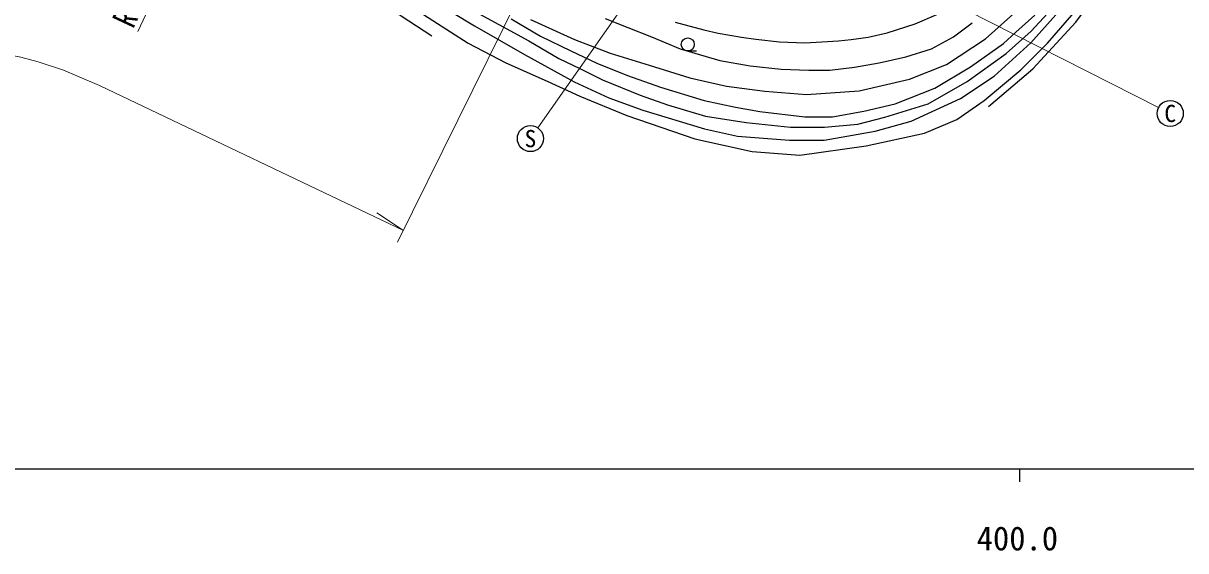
# Model space of a CAD drawing. Units: millimetres, scale not verified. Extents: x 40000 to 680000, y 20000 to 380000.
# Drawn here: x 391718 to 480736, y 198715 to 239115 of the extents above; entities that cross this region are included whole.
import ezdxf
from ezdxf.enums import TextEntityAlignment as Align

# ---------------------------------------------------------------- set-up
doc = ezdxf.new("R2010")
doc.units = ezdxf.units.MM
doc.header["$LTSCALE"] = 1000
for name, color, linetype, lineweight in [('M-BGD', 7, 'Continuous', 25), ('M-STR-HTXT', 7, 'Continuous', 13), ('M-STR-STRC', 7, 'Continuous', 25), ('M-TTL-BAND', 7, 'Continuous', 25)]:
    doc.layers.add(name, color=color, linetype=linetype, lineweight=lineweight)
doc.styles.add('ＭＳ ゴシック', font='')
doc.styles.get('ＭＳ ゴシック').set_extended_font_data('MS Gothic')

msp = doc.modelspace()

# ---------------------------------------------------------------- linework, layer by layer
at = {"layer": 'M-BGD'}
msp.add_line((442600, 236996), (443267, 236996), dxfattribs=at)
for points in [[(465628, 232748), (469025, 235630), (472324, 239197), (476137, 244351), (477652, 246672), (480296, 251937), (482644, 258490), (483867, 263628), (484772, 266951), (485946, 271380), (487047, 277497), (487609, 281952), (488685, 288426), (489492, 292297), (490201, 295180), (491302, 299538), (492548, 303397), (494187, 307879), (496240, 313864), (497758, 317518), (499933, 322868)], [(405819, 245993), (408000, 245649), (410372, 244884), (413663, 243469), (417527, 241519), (420664, 239683), (422998, 238154)], [(420380, 241089), (425793, 237600), (428666, 236082), (431847, 234681), (434340, 233542), (437940, 232059), (443139, 230256), (447532, 229283), (451196, 229022), (456253, 229734), (460726, 230687), (463219, 231731), (465308, 233202), (468109, 235552), (470160, 237578), (472535, 240331)], [(422791, 241032), (426261, 238919), (430099, 236714), (433913, 234623), (436565, 233398), (439162, 232456), (443873, 231032), (446410, 230476), (450386, 230155), (453037, 230155), (456944, 230845), (459708, 231627), (463500, 233350), (466077, 235054), (468882, 237607), (471640, 240708)], [(425460, 240480), (428131, 239031), (430435, 237780), (432725, 236414), (434388, 235633), (436084, 234792), (438954, 233599), (441060, 232873), (443959, 232006), (447076, 231508), (450472, 231167), (453077, 231167), (455620, 231380), (457695, 231920), (461020, 232942), (463998, 234652), (466996, 236811), (468900, 238501), (471106, 240880)], [(429076, 239445), (431329, 238124), (433637, 237013), (435646, 236060), (437996, 235115), (440527, 234225), (443854, 233196), (446259, 232696), (448129, 232346), (451564, 231943), (453677, 231943), (456077, 232391), (458482, 232947), (461527, 234156), (464252, 235768), (466786, 237564), (467718, 238440), (469170, 239738)], [(430568, 239400), (433927, 237863), (436668, 236833), (439658, 235908), (442749, 234944), (445577, 234309), (448493, 233914), (451684, 233670), (455718, 233933), (459577, 234832), (462427, 235949), (465393, 237927), (468024, 240272)], [(436266, 239473), (438015, 238795), (439836, 238085), (442028, 237165), (443581, 236706), (445063, 236269), (447369, 235852), (449757, 235601), (451881, 235510), (453477, 235510), (455359, 235754), (457263, 236088), (459312, 236539), (461266, 237156), (462940, 238068), (464376, 239145)], [(441635, 239205), (443834, 238601), (444941, 238358), (446719, 238048), (447805, 237894), (449639, 237682), (451577, 237614), (452858, 237697), (454155, 237772), (455111, 237876), (456413, 238039), (457881, 238378), (460022, 239074), (461677, 239793)]]:
    msp.add_lwpolyline(points, dxfattribs=at)
msp.add_circle((442600, 237496), 500, dxfattribs=at)
at = {"layer": 'M-STR-HTXT'}
for p, q in [((411055, 261136), (400493, 238476)), ((433137, 248211), (420387, 222341)), ((440584, 244596), (431128, 231101)), ((458257, 243019), (478656, 232658)), ((420829, 223238), (418782, 224593))]:
    msp.add_line(p, q, dxfattribs=at)
msp.add_lwpolyline([(420829, 223238), (398142, 234057), (397565, 234339), (394788, 235524), (392868, 236159), (391544, 236516), (388023, 237158), (385952, 237366), (380712, 237306), (364947, 237185), (349166, 236502)], dxfattribs=at)
at = {"layer": 'M-STR-STRC'}
for centre in [(479548, 232205), (430555, 230282)]:
    msp.add_circle(centre, 1000, dxfattribs=at)
at = {"layer": 'M-TTL-BAND'}
for p, q in [((40000, 205000), (579000, 205000)), ((468000, 205000), (468000, 204000))]:
    msp.add_line(p, q, dxfattribs=at)

# ---------------------------------------------------------------- texts
at = {"layer": 'M-STR-HTXT', "style": 'ＭＳ ゴシック', "width": 0.8}
msp.add_text('R=60', height=1833, rotation=65.007, dxfattribs=at).set_placement((400635, 238410), align=Align.BOTTOM_LEFT)
at = {"layer": 'M-STR-STRC', "style": 'ＭＳ ゴシック'}
for s, p in [('C', (479548, 232205)), ('S', (430555, 230282))]:
    msp.add_text(s, height=1320, dxfattribs=at).set_placement(p, align=Align.MIDDLE_CENTER)
at = {"layer": 'M-TTL-BAND', "style": 'ＭＳ ゴシック'}
msp.add_text('400.0', height=1833, dxfattribs=at).set_placement((467844, 198195), align=Align.BOTTOM_CENTER)

doc.saveas('drawing.dxf')
